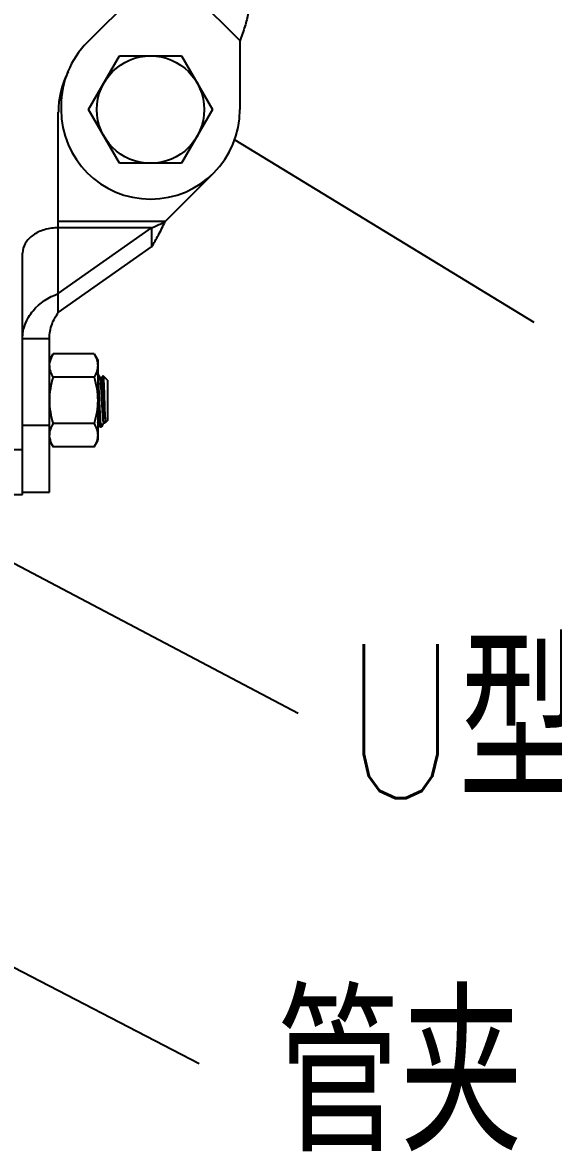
# Model space of a CAD drawing. Extents: x 27938 to 650306, y -92720 to 1524912.
# Drawn here: x 320586 to 321965, y 803606 to 806536 of the extents above; entities that cross this region are included whole.
import ezdxf

# ---------------------------------------------------------------- set-up
doc = ezdxf.new("R2010")
doc.units = 0
doc.header["$LTSCALE"] = 1000
doc.header["$MEASUREMENT"] = 0
doc.layers.add('W_DIM', color=4, linetype='Continuous')
doc.styles.get("Standard").update_dxf_attribs({"font": 'gbenor.shx', "bigfont": 'gbcbig.shx'})
doc.styles.add('wwp100', font='txt.shx', dxfattribs={"width": 0.7, "height": 400, "bigfont": 'hztxt.shx'})
doc.dimstyles.get("Standard").update_dxf_attribs({"dimtxt": 0.18, "dimasz": 0.18, "dimexe": 0.18, "dimexo": 0.0625, "dimgap": 0.09, "dimtad": 0, "dimtih": 1, "dimtoh": 1, "dimdec": 4, "dimzin": 0, "dimdsep": 46, "dimtxsty": 'Standard', "dimcen": 0.09, "dimadec": 0, "dimazin": 0, "dimtfac": 1, "dimtdec": 4, "dimtofl": 0, "dimtmove": 0, "dimatfit": 3, "dimfxl": 1, "dimtolj": 1, "dimtzin": 0, "dimarcsym": 0})

msp = doc.modelspace()

# ---------------------------------------------------------------- linework, layer by layer
at = {"linetype": 'Continuous'}
for p, q in [((320754.3, 806485), (321122, 806852.7)), ((320954.5, 806685.2), (321150.9, 806488.9)), ((321150.9, 806310.5), (321150.9, 806488.9)), ((320757.6, 806310.5), (320838.1, 806449.9)), ((320838.1, 806449.9), (320999, 806449.9)), ((320999, 806449.9), (321079.5, 806310.5)), ((320686.2, 806320.7), (320686.2, 806310.5)), ((320679, 805783.3), (320679, 806303.4)), ((320838.1, 806171.2), (320757.6, 806310.5)), ((321079.5, 806310.5), (320999, 806171.2)), ((320999, 806171.2), (320838.1, 806171.2)), ((320956.7, 806020.1), (321082.8, 806146.3)), ((320956.7, 806020.1), (320679, 806020.1)), ((320921, 806003.7), (320679, 806003.7)), ((320679, 805832.6), (320921, 806003.7)), ((320921, 806003.7), (320921, 805954.4)), ((320586.1, 805311.6), (320586.1, 805938)), ((320679, 805783.3), (320921, 805954.4)), ((320586.1, 805716.5), (320655.8, 805716.5)), ((320655.8, 805317.4), (320655.8, 805716.5)), ((320655.8, 805660), (320665.2, 805676.2)), ((320771.9, 805676.2), (320665.2, 805676.2)), ((320771.9, 805676.2), (320781.3, 805660)), ((320781.3, 805660), (320781.3, 805451)), ((320771.9, 805615.9), (320665.2, 805615.9)), ((320787.6, 805613.9), (320781.3, 805624.8)), ((320792.3, 805614.2), (320787.3, 805614.2)), ((320795.1, 805619.3), (320792.2, 805614.3)), ((320795.1, 805619.3), (320795.3, 805619.3)), ((320806.8, 805607.8), (320795.3, 805619.3)), ((320806.8, 805607.8), (320806.8, 805503.3)), ((320781.3, 805496.9), (320782.1, 805496.9)), ((320781.8, 805497.1), (320781.7, 805497.5)), ((320781.8, 805497.1), (320788.2, 805486.1)), ((320793.9, 805490.6), (320797.6, 805496.9)), ((320797.4, 805496.9), (320800.4, 805496.9)), ((320800.4, 805508), (320800.4, 805496.9)), ((320806.8, 805503.3), (320800.4, 805496.9)), ((320586.1, 805491.6), (320655.8, 805491.6)), ((320771.9, 805495.2), (320665.2, 805495.2)), ((320788.5, 805485.8), (320788.2, 805486.1)), ((320789.4, 805485.8), (320788.5, 805485.8)), ((320789.4, 805485.8), (320789.4, 805494.7)), ((320793.3, 805489.7), (320789.4, 805485.8)), ((320793.3, 805489.7), (320793.9, 805490.6)), ((320655.8, 805451), (320665.2, 805434.8)), ((320771.9, 805434.8), (320781.3, 805451)), ((320516.4, 805427.8), (320586.1, 805427.8)), ((320771.9, 805434.8), (320665.2, 805434.8)), ((320516.4, 805311.6), (320586.1, 805311.6)), ((320586.1, 805317.4), (320655.8, 805317.4))]:
    msp.add_line(p, q, dxfattribs=at)
msp.add_circle((320918.5, 806310.5), 139.4, dxfattribs=at)
for centre, radius, start, end in [((320918.5, 806320.7), 232.3, 135, 180), ((320911.4, 806303.4), 232.3, 152.9997, 180), ((320918.5, 806310.5), 232.3, 180, 0), ((320702.8, 805645.9), 47, 172.5984, 173.3691), ((320786.1, 805499.2), 4.7, 198.4953, 200.8866), ((320702.8, 805465.1), 47, 186.6309, 187.4031)]:
    msp.add_arc(centre, radius, start, end, dxfattribs=at)
for points, knots in [([(321172.1, 806560.6), (321170, 806549.1), (321163.3, 806525), (321155.2, 806501.5), (321150.9, 806488.9)], [0, 0, 0, 0, 0.468219, 1, 1, 1, 1]), ([(320679, 806003.7), (320667.1, 806003.7), (320643.8, 806000.6), (320613.4, 805986.8), (320591.8, 805965.4), (320586.1, 805946.7), (320586.1, 805938)], [0, 0, 0, 0, 0.287969, 0.555344, 0.790533, 1, 1, 1, 1]), ([(320921, 806003.7), (320924, 806004.8), (320936.2, 806009.7), (320947.9, 806015.6), (320956.7, 806020.1)], [0, 0, 0, 0, 0.244001, 1, 1, 1, 1]), ([(320921, 805954.4), (320927.7, 805964), (320939.9, 805985.8), (320950.9, 806008.2), (320956.7, 806020.1)], [0, 0, 0, 0, 0.468219, 1, 1, 1, 1]), ([(320586.1, 805716.5), (320586.1, 805729.3), (320591.2, 805755.5), (320618.7, 805800.9), (320654.1, 805824), (320679, 805832.6)], [0, 0, 0, 0, 0.244342, 0.495326, 1, 1, 1, 1]), ([(320655.8, 805716.5), (320655.8, 805728.9), (320660.4, 805753.1), (320672.4, 805774.1), (320679, 805783.3)], [0, 0, 0, 0, 0.522516, 1, 1, 1, 1]), ([(320665.2, 805676.2), (320664, 805674.3), (320659.9, 805666.7), (320657, 805658.3), (320656.2, 805652)], [0, 0, 0, 0, 0.26074, 1, 1, 1, 1]), ([(320771.9, 805676.2), (320774.7, 805671.5), (320779.3, 805661.9), (320781.3, 805651.2), (320781.3, 805646)], [0, 0, 0, 0, 0.514931, 1, 1, 1, 1]), ([(320655.8, 805646), (320655.8, 805640.9), (320657.7, 805630.2), (320662.4, 805620.6), (320665.2, 805615.9)], [0, 0, 0, 0, 0.485069, 1, 1, 1, 1]), ([(320781.3, 805646), (320781.3, 805640.9), (320779.3, 805630.2), (320774.7, 805620.6), (320771.9, 805615.9)], [0, 0, 0, 0, 0.485069, 1, 1, 1, 1]), ([(320665.2, 805615.9), (320662.3, 805606.1), (320657.6, 805586.2), (320655.8, 805565.7), (320655.8, 805555.5)], [0, 0, 0, 0, 0.500104, 1, 1, 1, 1]), ([(320771.9, 805615.9), (320774.8, 805606.1), (320779.5, 805586.2), (320781.3, 805565.7), (320781.3, 805555.5)], [0, 0, 0, 0, 0.500104, 1, 1, 1, 1]), ([(320789.4, 805494.7), (320788.4, 805505.1), (320787.5, 805522.7), (320786.3, 805547.5), (320785.4, 805568.6), (320784.4, 805588.3), (320783.5, 805605), (320782.4, 805616.7), (320782, 805622.8), (320781.3, 805624.7)], [0, 0, 0, 0, 0.242677, 0.403766, 0.571084, 0.728325, 0.86011, 0.953625, 1, 1, 1, 1]), ([(320787.9, 805613.1), (320787.8, 805613.3), (320787.7, 805613.6), (320787.6, 805613.8), (320787.6, 805613.9)], [0, 0, 0, 0, 0.571751, 1, 1, 1, 1]), ([(320797.4, 805496.9), (320797, 805496.9), (320796.6, 805498.8), (320796.1, 805501.2), (320795.5, 805506.3), (320795, 805512.6), (320794.4, 805520.5), (320793.6, 805533.1), (320792.6, 805550.2), (320791.5, 805570.7), (320790.5, 805589.1), (320789.2, 805603), (320788.6, 805610.6), (320787.9, 805613.1)], [0, 0, 0, 0, 0.00993, 0.035692, 0.077147, 0.133012, 0.201431, 0.280113, 0.457397, 0.641103, 0.8066, 0.931746, 1, 1, 1, 1]), ([(320800.4, 805508), (320799.5, 805517.7), (320798.6, 805533.6), (320797.4, 805555.5), (320796.4, 805573), (320795.6, 805586.9), (320794.9, 805596.6), (320794.4, 805602.6), (320793.9, 805607.3), (320793.4, 805611), (320793, 805612.9), (320792.6, 805614.2), (320792.3, 805614.2)], [0, 0, 0, 0, 0.275467, 0.445769, 0.616141, 0.769932, 0.835819, 0.892144, 0.937558, 0.970974, 0.991706, 1, 1, 1, 1]), ([(320795.3, 805619.3), (320795.5, 805619.1), (320795.6, 805617.8), (320796, 805615.4), (320796.2, 805611.5), (320796.7, 805604), (320797.2, 805592), (320797.8, 805575.3), (320798.4, 805557), (320799.2, 805534.3), (320799.8, 805518), (320800.4, 805508)], [0, 0, 0, 0, 0.009691, 0.032013, 0.066681, 0.112991, 0.236161, 0.390242, 0.560502, 0.730169, 1, 1, 1, 1]), ([(320787.8, 805487.4), (320787.4, 805489.3), (320786.8, 805494.5), (320785.6, 805509.3), (320784.4, 805533.8), (320783, 805565.7), (320781.9, 805587.9), (320781.3, 805598.6)], [0, 0, 0, 0, 0.052851, 0.14115, 0.400167, 0.712507, 1, 1, 1, 1]), ([(320655.8, 805555.5), (320655.8, 805545.3), (320657.6, 805524.9), (320662.3, 805505), (320665.2, 805495.2)], [0, 0, 0, 0, 0.499896, 1, 1, 1, 1]), ([(320781.3, 805555.5), (320781.3, 805545.3), (320779.5, 805524.9), (320774.8, 805505), (320771.9, 805495.2)], [0, 0, 0, 0, 0.499896, 1, 1, 1, 1]), ([(320665.2, 805495.2), (320662.4, 805490.4), (320657.7, 805480.8), (320655.8, 805470.2), (320655.8, 805465)], [0, 0, 0, 0, 0.514931, 1, 1, 1, 1]), ([(320771.9, 805495.2), (320774.7, 805490.4), (320779.3, 805480.8), (320781.3, 805470.2), (320781.3, 805465)], [0, 0, 0, 0, 0.514931, 1, 1, 1, 1]), ([(320789.4, 805494.7), (320789.7, 805493.7), (320790.2, 805492.1), (320791, 805490.2), (320792.2, 805489), (320793, 805489.5), (320793.3, 805489.7)], [0, 0, 0, 0, 0.409984, 0.688664, 0.852512, 1, 1, 1, 1]), ([(320656.2, 805459.1), (320656.5, 805457), (320658.2, 805448.5), (320661.9, 805440.5), (320665.2, 805434.8)], [0, 0, 0, 0, 0.241319, 1, 1, 1, 1]), ([(320781.3, 805465), (320781.3, 805459.9), (320779.3, 805449.2), (320774.7, 805439.6), (320771.9, 805434.8)], [0, 0, 0, 0, 0.485069, 1, 1, 1, 1])]:
    msp.add_open_spline(points, degree=3, knots=knots, dxfattribs=at)
for points in [[(320781.6, 805497.7), (320781.5, 805498.1), (320781.4, 805498.5), (320781.3, 805498.9)], [(320788.2, 805486.1), (320788, 805486.5), (320787.9, 805486.9), (320787.8, 805487.4)]]:
    msp.add_open_spline(points, degree=3, dxfattribs=at)

# ---------------------------------------------------------------- texts
at = {"layer": 'W_DIM', "color": 7, "style": 'wwp100', "width": 0.8}
for s, p in [('U型管吊架', (321417.2, 804522.4)), ('管夹', (321246.3, 803606.1))]:
    msp.add_text(s, height=400, dxfattribs=at).set_placement(p)

# ---------------------------------------------------------------- leaders
for points in [[(321137.2, 806232.1), (321914, 805758.4)], [(320510.6, 805160.4), (321302, 804743.7)], [(320305.1, 804217.6), (321045, 803834.3)]]:
    msp.add_leader(points, dimstyle='Standard', override={"dimgap": 20, "dimtad": 0})

doc.saveas('drawing.dxf')
